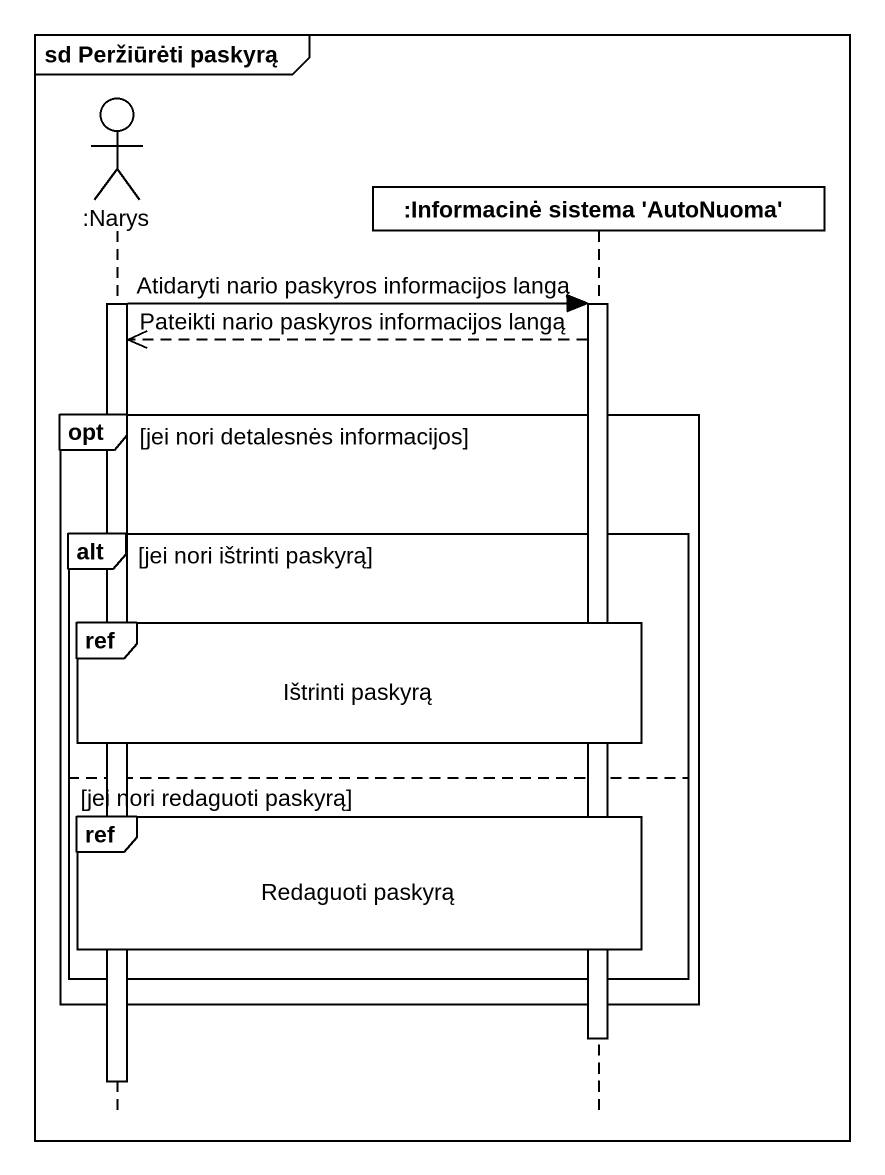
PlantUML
@startuml
mainframe sd Peržiūrėti paskyrą
hide footbox
actor ":Narys" as Narys
participant ":Informacinė sistema 'AutoNuoma'" as Informacinė_sistema

activate Narys
Narys -> Informacinė_sistema : Atidaryti nario paskyros informacijos langą
activate Informacinė_sistema
Informacinė_sistema -->> Narys : Pateikti nario paskyros informacijos langą
opt jei nori detalesnės informacijos
  alt jei nori ištrinti paskyrą
    ref over Narys, Informacinė_sistema : Ištrinti paskyrą
  else jei nori redaguoti paskyrą
    ref over Narys, Informacinė_sistema : Redaguoti paskyrą
  end
end
deactivate Informacinė_sistema
deactivate Narys
@enduml
